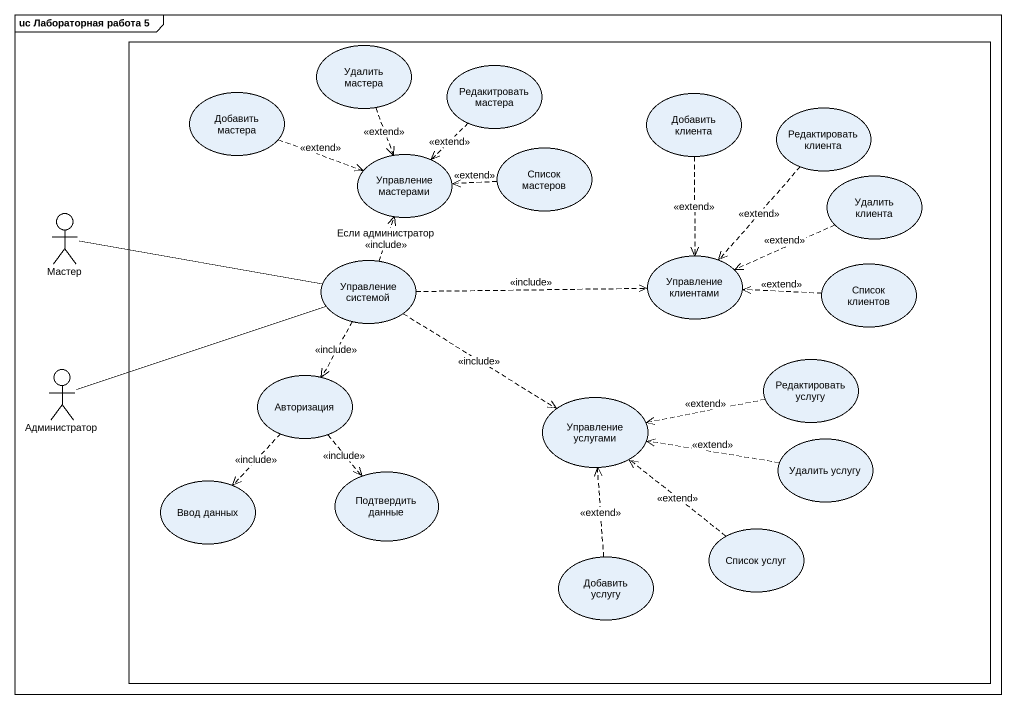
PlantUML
@startuml
mainframe uc Лабораторная работа 5
rectangle " " as rectangle1 {
  usecase "Удалить мастера" as Удалить_мастера
  usecase "Редакитровать мастера" as Редакитровать_мастера
  usecase "Добавить мастера" as Добавить_мастера
  usecase "Добавить клиента" as Добавить_клиента
  usecase "Редактировать клиента" as Редактировать_клиента
  usecase "Список мастеров" as Список_мастеров
  usecase "Управление мастерами" as Управление_мастерами
  usecase "Удалить клиента" as Удалить_клиента
  usecase "Управление системой" as Управление_системой
  usecase "Управление клиентами" as Управление_клиентами
  usecase "Список клиентов" as Список_клиентов
  usecase Авторизация
  usecase "Управление услугами" as Управление_услугами
  usecase "Редактировать услугу" as Редактировать_услугу
  usecase "Подтвердить данные" as Подтвердить_данные
  usecase "Удалить услугу" as Удалить_услугу
  usecase "Ввод данных" as Ввод_данных
  usecase "Добавить услугу" as Добавить_услугу
  usecase "Список услуг" as Список_услуг
}
actor Мастер
actor Администратор
Удалить_мастера ..> Управление_мастерами : <<extend>>
Редакитровать_мастера ..> Управление_мастерами : <<extend>>
Добавить_мастера .right.> Управление_мастерами : <<extend>>
Добавить_клиента ..> Управление_клиентами : <<extend>>
Редактировать_клиента ..> Управление_клиентами : <<extend>>
Список_мастеров .left.> Управление_мастерами : <<extend>>
Удалить_клиента .left.> Управление_клиентами : <<extend>>
Мастер -right- Управление_системой
Управление_системой .up.> Управление_мастерами : Если администратор\n<<include>>
Управление_системой .right.> Управление_клиентами : <<include>>
Управление_системой ..> Авторизация : <<include>>
Управление_системой ..> Управление_услугами : <<include>>
Список_клиентов .left.> Управление_клиентами : <<extend>>
Администратор -right- Управление_системой
Авторизация ..> Подтвердить_данные : <<include>>
Авторизация ..> Ввод_данных : <<include>>
Редактировать_услугу .left.> Управление_услугами : <<extend>>
Удалить_услугу .left.> Управление_услугами : <<extend>>
Добавить_услугу .up.> Управление_услугами : <<extend>>
Список_услуг .up.> Управление_услугами : <<extend>>
@enduml
